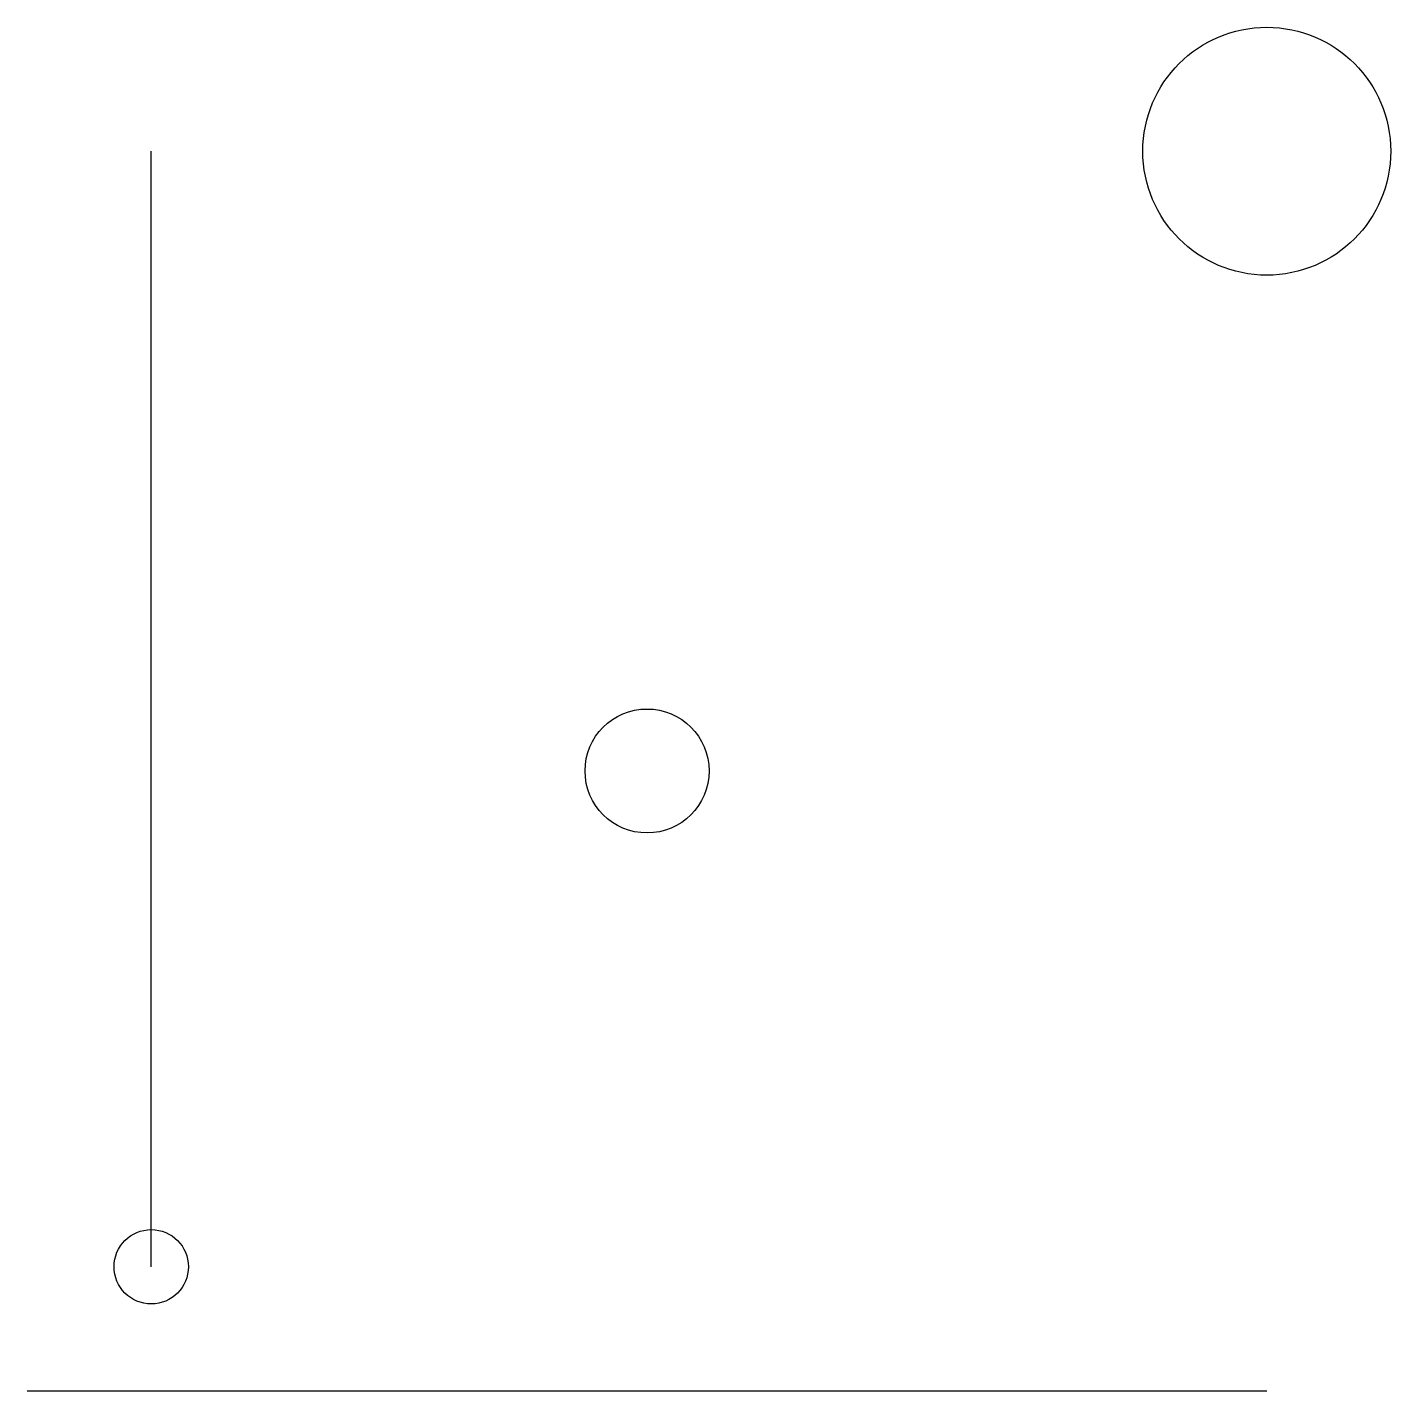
# Model space of a CAD drawing. Header units: metres. Extents: x 0 to 110, y 0 to 110.
import ezdxf

# ---------------------------------------------------------------- set-up
doc = ezdxf.new("R2010")
doc.units = ezdxf.units.M

msp = doc.modelspace()

# ---------------------------------------------------------------- linework, layer by layer
for p, q in [((10, 10), (10, 100)), ((0, 0), (100, 0))]:
    msp.add_line(p, q)
for centre, radius in [((100, 100), 10), ((50, 50), 5), ((10, 10), 3)]:
    msp.add_circle(centre, radius)

doc.saveas('drawing.dxf')
